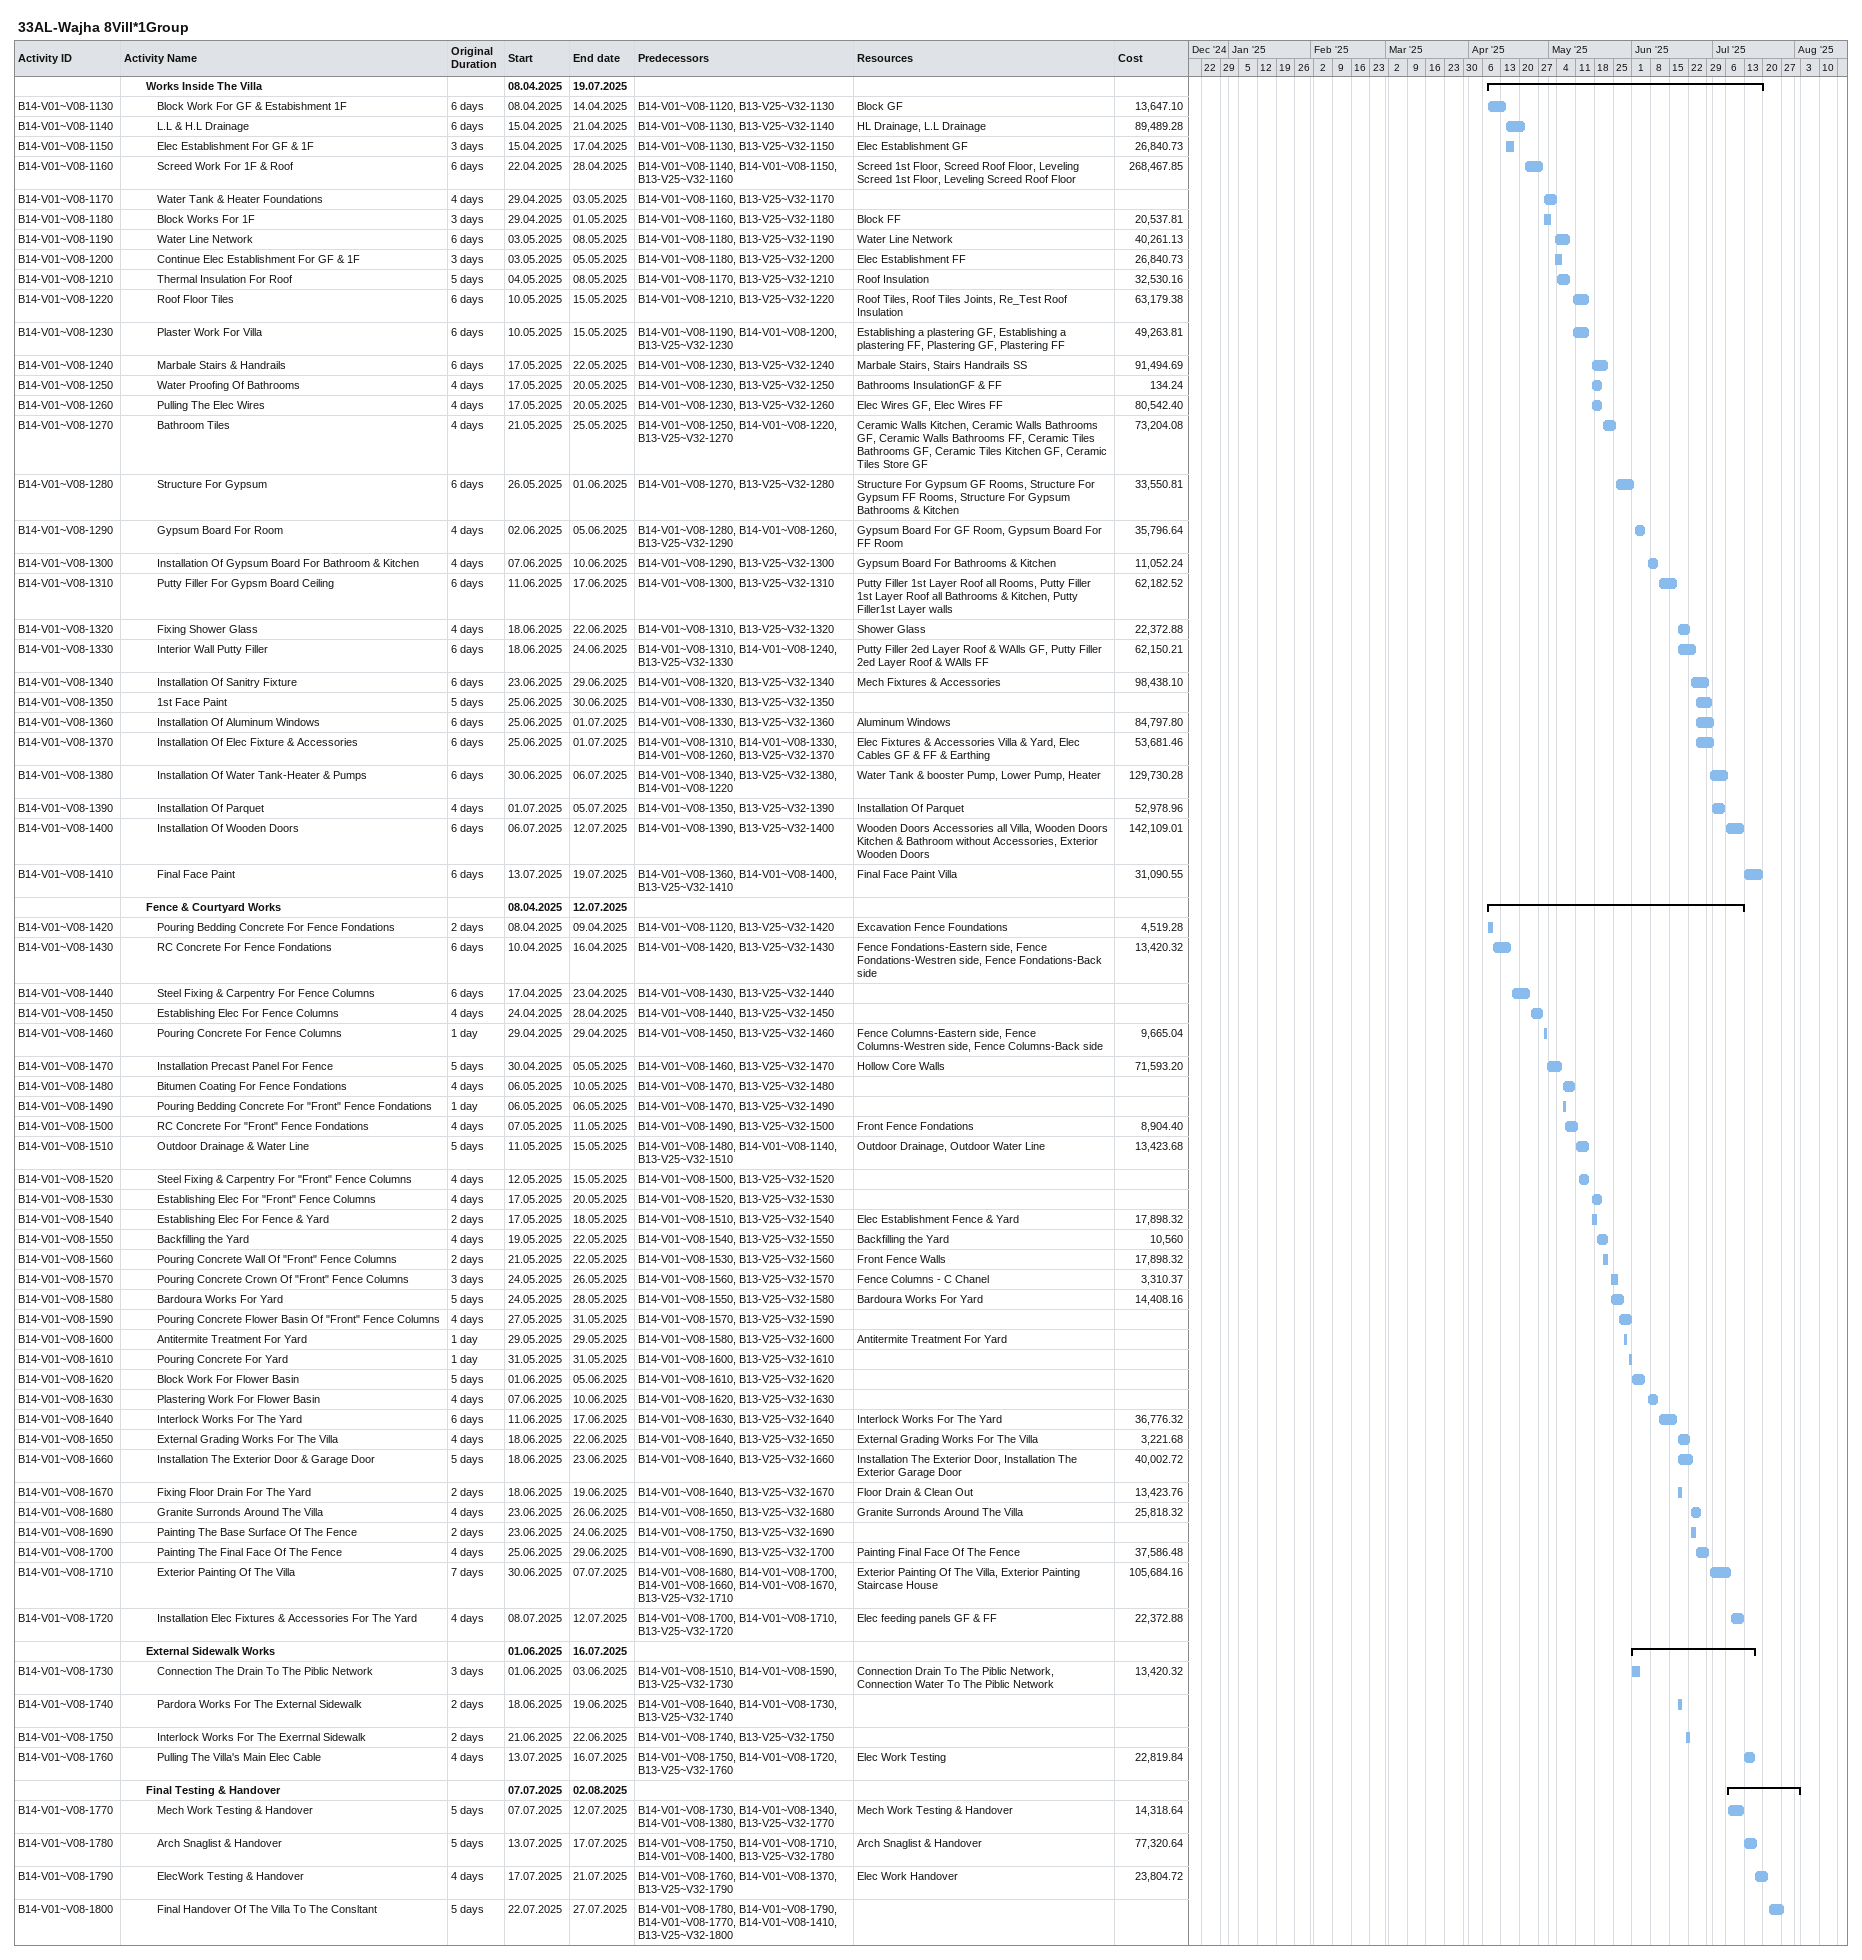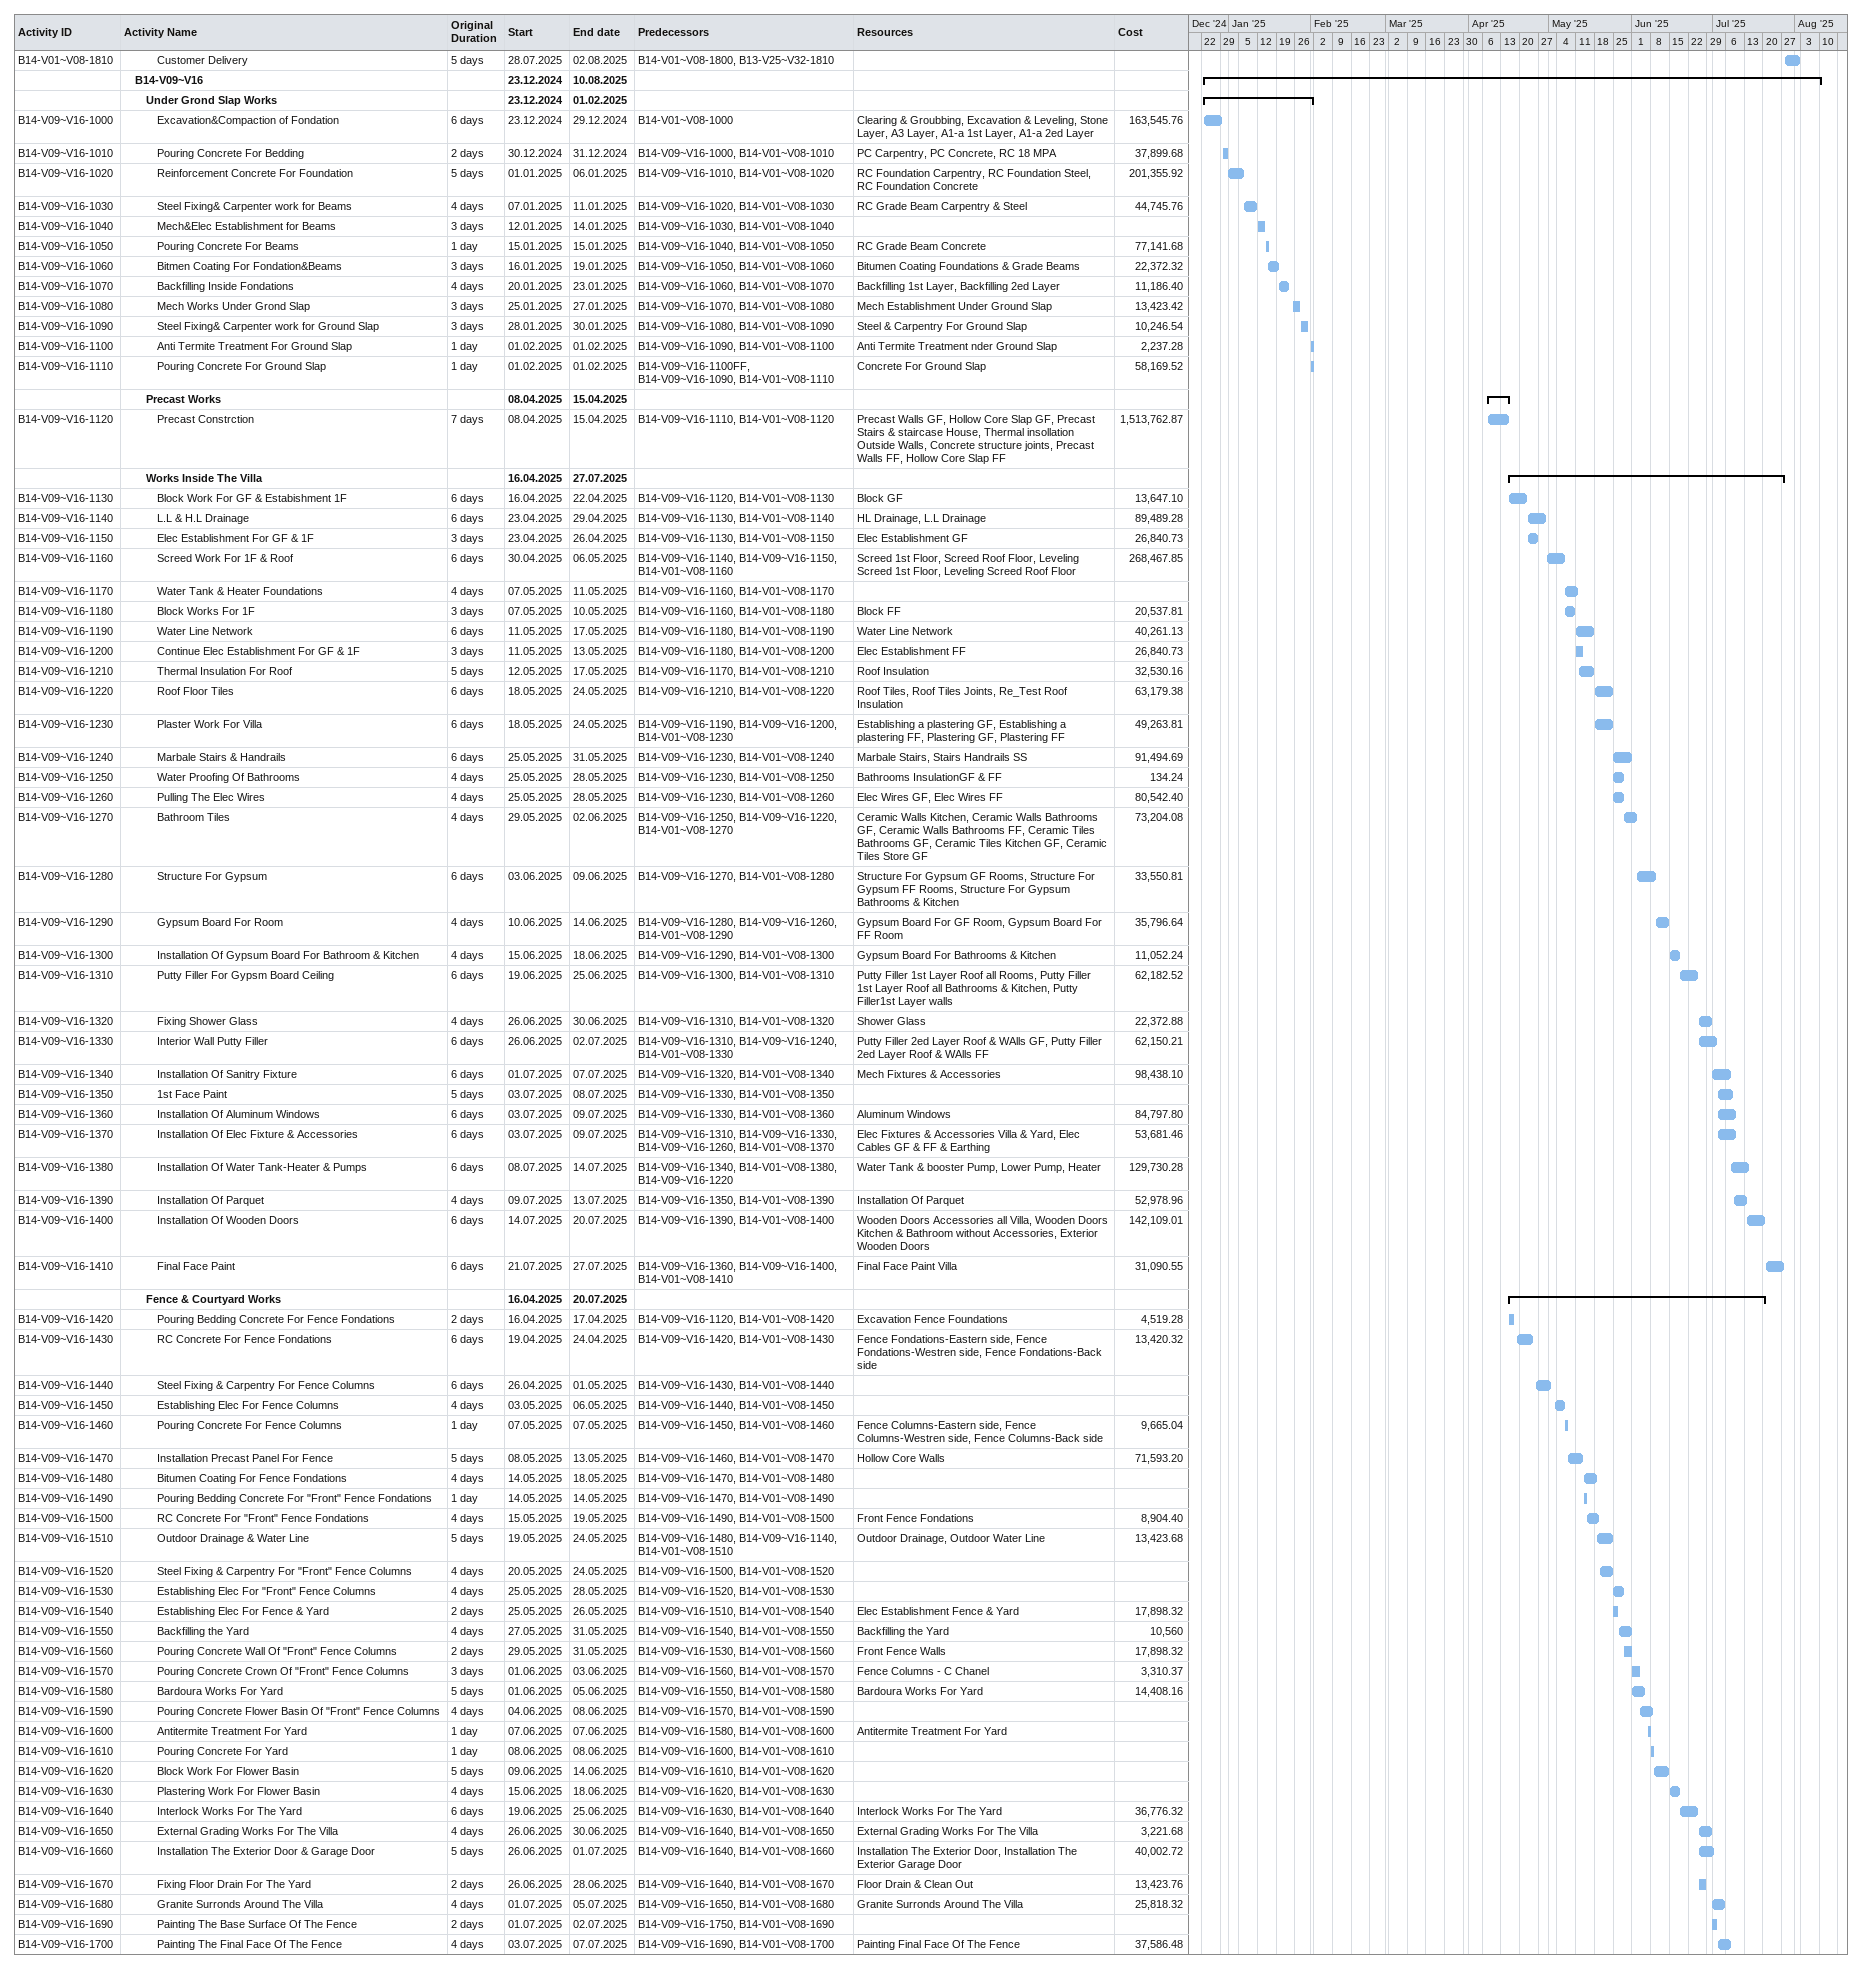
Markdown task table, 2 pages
33AL-Wajha 8Vill*1Group

| ID | Level | Task | Original duration | Start | Finish | Predecessors | Resources | Cost |
|---|---|---|---|---|---|---|---|---|
|  | 3 | **Works Inside The Villa** |  | 2025-04-08 | 2025-07-19 |  |  |  |
| B14-V01~V08-1130 | 4 | Block Work For GF & Estabishment 1F | 6d | 2025-04-08 | 2025-04-14 | B14-V01~V08-1120, B13-V25~V32-1130 | Block GF | 13647.10 |
| B14-V01~V08-1140 | 4 | L.L & H.L Drainage | 6d | 2025-04-15 | 2025-04-21 | B14-V01~V08-1130, B13-V25~V32-1140 | HL Drainage, L.L Drainage | 89489.28 |
| B14-V01~V08-1150 | 4 | Elec Establishment For GF & 1F | 3d | 2025-04-15 | 2025-04-17 | B14-V01~V08-1130, B13-V25~V32-1150 | Elec Establishment GF | 26840.73 |
| B14-V01~V08-1160 | 4 | Screed Work For 1F & Roof | 6d | 2025-04-22 | 2025-04-28 | B14-V01~V08-1140, B14-V01~V08-1150, B13-V25~V32-1160 | Screed 1st Floor, Screed Roof Floor, Leveling Screed 1st Floor, Leveling Screed Roof Floor | 268467.85 |
| B14-V01~V08-1170 | 4 | Water Tank & Heater Foundations | 4d | 2025-04-29 | 2025-05-03 | B14-V01~V08-1160, B13-V25~V32-1170 |  |  |
| B14-V01~V08-1180 | 4 | Block Works For 1F | 3d | 2025-04-29 | 2025-05-01 | B14-V01~V08-1160, B13-V25~V32-1180 | Block FF | 20537.81 |
| B14-V01~V08-1190 | 4 | Water Line Network | 6d | 2025-05-03 | 2025-05-08 | B14-V01~V08-1180, B13-V25~V32-1190 | Water Line Network | 40261.13 |
| B14-V01~V08-1200 | 4 | Continue Elec Establishment For GF & 1F | 3d | 2025-05-03 | 2025-05-05 | B14-V01~V08-1180, B13-V25~V32-1200 | Elec Establishment FF | 26840.73 |
| B14-V01~V08-1210 | 4 | Thermal Insulation For Roof | 5d | 2025-05-04 | 2025-05-08 | B14-V01~V08-1170, B13-V25~V32-1210 | Roof Insulation | 32530.16 |
| B14-V01~V08-1220 | 4 | Roof Floor Tiles | 6d | 2025-05-10 | 2025-05-15 | B14-V01~V08-1210, B13-V25~V32-1220 | Roof Tiles, Roof Tiles Joints, Re_Test Roof Insulation | 63179.38 |
| B14-V01~V08-1230 | 4 | Plaster Work For Villa | 6d | 2025-05-10 | 2025-05-15 | B14-V01~V08-1190, B14-V01~V08-1200, B13-V25~V32-1230 | Establishing a plastering GF, Establishing a plastering FF, Plastering GF, Plastering FF | 49263.81 |
| B14-V01~V08-1240 | 4 | Marbale Stairs & Handrails | 6d | 2025-05-17 | 2025-05-22 | B14-V01~V08-1230, B13-V25~V32-1240 | Marbale Stairs, Stairs Handrails SS | 91494.69 |
| B14-V01~V08-1250 | 4 | Water Proofing Of Bathrooms | 4d | 2025-05-17 | 2025-05-20 | B14-V01~V08-1230, B13-V25~V32-1250 | Bathrooms InsulationGF & FF | 134.24 |
| B14-V01~V08-1260 | 4 | Pulling The Elec Wires | 4d | 2025-05-17 | 2025-05-20 | B14-V01~V08-1230, B13-V25~V32-1260 | Elec Wires GF, Elec Wires FF | 80542.40 |
| B14-V01~V08-1270 | 4 | Bathroom Tiles | 4d | 2025-05-21 | 2025-05-25 | B14-V01~V08-1250, B14-V01~V08-1220, B13-V25~V32-1270 | Ceramic Walls Kitchen, Ceramic Walls Bathrooms GF, Ceramic Walls Bathrooms FF, Ceramic Tiles Bathrooms GF, Ceramic Tiles Kitchen GF, Ceramic Tiles Store GF | 73204.08 |
| B14-V01~V08-1280 | 4 | Structure For Gypsum | 6d | 2025-05-26 | 2025-06-01 | B14-V01~V08-1270, B13-V25~V32-1280 | Structure For Gypsum GF Rooms, Structure For Gypsum FF Rooms, Structure For Gypsum Bathrooms & Kitchen | 33550.81 |
| B14-V01~V08-1290 | 4 | Gypsum Board For Room | 4d | 2025-06-02 | 2025-06-05 | B14-V01~V08-1280, B14-V01~V08-1260, B13-V25~V32-1290 | Gypsum Board For GF Room, Gypsum Board For FF Room | 35796.64 |
| B14-V01~V08-1300 | 4 | Installation Of Gypsum Board For Bathroom & Kitchen | 4d | 2025-06-07 | 2025-06-10 | B14-V01~V08-1290, B13-V25~V32-1300 | Gypsum Board For Bathrooms & Kitchen | 11052.24 |
| B14-V01~V08-1310 | 4 | Putty Filler For Gypsm Board Ceiling | 6d | 2025-06-11 | 2025-06-17 | B14-V01~V08-1300, B13-V25~V32-1310 | Putty Filler 1st Layer Roof all Rooms, Putty Filler 1st Layer Roof all Bathrooms & Kitchen, Putty Filler1st Layer walls | 62182.52 |
| B14-V01~V08-1320 | 4 | Fixing Shower Glass | 4d | 2025-06-18 | 2025-06-22 | B14-V01~V08-1310, B13-V25~V32-1320 | Shower Glass | 22372.88 |
| B14-V01~V08-1330 | 4 | Interior Wall Putty Filler | 6d | 2025-06-18 | 2025-06-24 | B14-V01~V08-1310, B14-V01~V08-1240, B13-V25~V32-1330 | Putty Filler 2ed Layer Roof & WAlls GF, Putty Filler 2ed Layer Roof & WAlls FF | 62150.21 |
| B14-V01~V08-1340 | 4 | Installation Of Sanitry Fixture | 6d | 2025-06-23 | 2025-06-29 | B14-V01~V08-1320, B13-V25~V32-1340 | Mech Fixtures & Accessories | 98438.10 |
| B14-V01~V08-1350 | 4 | 1st Face Paint | 5d | 2025-06-25 | 2025-06-30 | B14-V01~V08-1330, B13-V25~V32-1350 |  |  |
| B14-V01~V08-1360 | 4 | Installation Of Aluminum Windows | 6d | 2025-06-25 | 2025-07-01 | B14-V01~V08-1330, B13-V25~V32-1360 | Aluminum Windows | 84797.80 |
| B14-V01~V08-1370 | 4 | Installation Of Elec Fixture & Accessories | 6d | 2025-06-25 | 2025-07-01 | B14-V01~V08-1310, B14-V01~V08-1330, B14-V01~V08-1260, B13-V25~V32-1370 | Elec Fixtures & Accessories Villa & Yard, Elec Cables GF & FF & Earthing | 53681.46 |
| B14-V01~V08-1380 | 4 | Installation Of Water Tank-Heater & Pumps | 6d | 2025-06-30 | 2025-07-06 | B14-V01~V08-1340, B13-V25~V32-1380, B14-V01~V08-1220 | Water Tank & booster Pump, Lower Pump, Heater | 129730.28 |
| B14-V01~V08-1390 | 4 | Installation Of Parquet | 4d | 2025-07-01 | 2025-07-05 | B14-V01~V08-1350, B13-V25~V32-1390 | Installation Of Parquet | 52978.96 |
| B14-V01~V08-1400 | 4 | Installation Of Wooden Doors | 6d | 2025-07-06 | 2025-07-12 | B14-V01~V08-1390, B13-V25~V32-1400 | Wooden Doors Accessories all Villa, Wooden Doors Kitchen & Bathroom without Accessories, Exterior Wooden Doors | 142109.01 |
| B14-V01~V08-1410 | 4 | Final Face Paint | 6d | 2025-07-13 | 2025-07-19 | B14-V01~V08-1360, B14-V01~V08-1400, B13-V25~V32-1410 | Final Face Paint Villa | 31090.55 |
|  | 3 | **Fence & Courtyard Works** |  | 2025-04-08 | 2025-07-12 |  |  |  |
| B14-V01~V08-1420 | 4 | Pouring Bedding Concrete For Fence Fondations | 2d | 2025-04-08 | 2025-04-09 | B14-V01~V08-1120, B13-V25~V32-1420 | Excavation Fence Foundations | 4519.28 |
| B14-V01~V08-1430 | 4 | RC Concrete For Fence Fondations | 6d | 2025-04-10 | 2025-04-16 | B14-V01~V08-1420, B13-V25~V32-1430 | Fence Fondations-Eastern side, Fence Fondations-Westren side, Fence Fondations-Back side | 13420.32 |
| B14-V01~V08-1440 | 4 | Steel Fixing & Carpentry For Fence Columns | 6d | 2025-04-17 | 2025-04-23 | B14-V01~V08-1430, B13-V25~V32-1440 |  |  |
| B14-V01~V08-1450 | 4 | Establishing Elec For Fence Columns | 4d | 2025-04-24 | 2025-04-28 | B14-V01~V08-1440, B13-V25~V32-1450 |  |  |
| B14-V01~V08-1460 | 4 | Pouring Concrete For Fence Columns | 1d | 2025-04-29 | 2025-04-29 | B14-V01~V08-1450, B13-V25~V32-1460 | Fence Columns-Eastern side, Fence Columns-Westren side, Fence Columns-Back side | 9665.04 |
| B14-V01~V08-1470 | 4 | Installation Precast Panel For Fence | 5d | 2025-04-30 | 2025-05-05 | B14-V01~V08-1460, B13-V25~V32-1470 | Hollow Core Walls | 71593.20 |
| B14-V01~V08-1480 | 4 | Bitumen Coating For Fence Fondations | 4d | 2025-05-06 | 2025-05-10 | B14-V01~V08-1470, B13-V25~V32-1480 |  |  |
| B14-V01~V08-1490 | 4 | Pouring Bedding Concrete For "Front" Fence Fondations | 1d | 2025-05-06 | 2025-05-06 | B14-V01~V08-1470, B13-V25~V32-1490 |  |  |
| B14-V01~V08-1500 | 4 | RC Concrete For "Front" Fence Fondations | 4d | 2025-05-07 | 2025-05-11 | B14-V01~V08-1490, B13-V25~V32-1500 | Front Fence Fondations | 8904.40 |
| B14-V01~V08-1510 | 4 | Outdoor Drainage & Water Line | 5d | 2025-05-11 | 2025-05-15 | B14-V01~V08-1480, B14-V01~V08-1140, B13-V25~V32-1510 | Outdoor Drainage, Outdoor Water Line | 13423.68 |
| B14-V01~V08-1520 | 4 | Steel Fixing & Carpentry For "Front" Fence Columns | 4d | 2025-05-12 | 2025-05-15 | B14-V01~V08-1500, B13-V25~V32-1520 |  |  |
| B14-V01~V08-1530 | 4 | Establishing Elec For "Front" Fence Columns | 4d | 2025-05-17 | 2025-05-20 | B14-V01~V08-1520, B13-V25~V32-1530 |  |  |
| B14-V01~V08-1540 | 4 | Establishing Elec For Fence & Yard | 2d | 2025-05-17 | 2025-05-18 | B14-V01~V08-1510, B13-V25~V32-1540 | Elec Establishment Fence & Yard | 17898.32 |
| B14-V01~V08-1550 | 4 | Backfilling the Yard | 4d | 2025-05-19 | 2025-05-22 | B14-V01~V08-1540, B13-V25~V32-1550 | Backfilling the Yard | 10560 |
| B14-V01~V08-1560 | 4 | Pouring Concrete Wall Of "Front" Fence Columns | 2d | 2025-05-21 | 2025-05-22 | B14-V01~V08-1530, B13-V25~V32-1560 | Front Fence Walls | 17898.32 |
| B14-V01~V08-1570 | 4 | Pouring Concrete Crown Of "Front" Fence Columns | 3d | 2025-05-24 | 2025-05-26 | B14-V01~V08-1560, B13-V25~V32-1570 | Fence Columns - C Chanel | 3310.37 |
| B14-V01~V08-1580 | 4 | Bardoura Works For Yard | 5d | 2025-05-24 | 2025-05-28 | B14-V01~V08-1550, B13-V25~V32-1580 | Bardoura Works For Yard | 14408.16 |
| B14-V01~V08-1590 | 4 | Pouring Concrete Flower Basin Of "Front" Fence Columns | 4d | 2025-05-27 | 2025-05-31 | B14-V01~V08-1570, B13-V25~V32-1590 |  |  |
| B14-V01~V08-1600 | 4 | Antitermite Treatment For Yard | 1d | 2025-05-29 | 2025-05-29 | B14-V01~V08-1580, B13-V25~V32-1600 | Antitermite Treatment For Yard |  |
| B14-V01~V08-1610 | 4 | Pouring Concrete For Yard | 1d | 2025-05-31 | 2025-05-31 | B14-V01~V08-1600, B13-V25~V32-1610 |  |  |
| B14-V01~V08-1620 | 4 | Block Work For Flower Basin | 5d | 2025-06-01 | 2025-06-05 | B14-V01~V08-1610, B13-V25~V32-1620 |  |  |
| B14-V01~V08-1630 | 4 | Plastering Work For Flower Basin | 4d | 2025-06-07 | 2025-06-10 | B14-V01~V08-1620, B13-V25~V32-1630 |  |  |
| B14-V01~V08-1640 | 4 | Interlock Works For The Yard | 6d | 2025-06-11 | 2025-06-17 | B14-V01~V08-1630, B13-V25~V32-1640 | Interlock Works For The Yard | 36776.32 |
| B14-V01~V08-1650 | 4 | External Grading Works For The Villa | 4d | 2025-06-18 | 2025-06-22 | B14-V01~V08-1640, B13-V25~V32-1650 | External Grading Works For The Villa | 3221.68 |
| B14-V01~V08-1660 | 4 | Installation The Exterior Door & Garage Door | 5d | 2025-06-18 | 2025-06-23 | B14-V01~V08-1640, B13-V25~V32-1660 | Installation The Exterior Door, Installation The Exterior Garage Door | 40002.72 |
| B14-V01~V08-1670 | 4 | Fixing Floor Drain For The Yard | 2d | 2025-06-18 | 2025-06-19 | B14-V01~V08-1640, B13-V25~V32-1670 | Floor Drain & Clean Out | 13423.76 |
| B14-V01~V08-1680 | 4 | Granite Surronds Around The Villa | 4d | 2025-06-23 | 2025-06-26 | B14-V01~V08-1650, B13-V25~V32-1680 | Granite Surronds Around The Villa | 25818.32 |
| B14-V01~V08-1690 | 4 | Painting The Base Surface Of The Fence | 2d | 2025-06-23 | 2025-06-24 | B14-V01~V08-1750, B13-V25~V32-1690 |  |  |
| B14-V01~V08-1700 | 4 | Painting The Final Face Of The Fence | 4d | 2025-06-25 | 2025-06-29 | B14-V01~V08-1690, B13-V25~V32-1700 | Painting Final Face Of The Fence | 37586.48 |
| B14-V01~V08-1710 | 4 | Exterior Painting Of The Villa | 7d | 2025-06-30 | 2025-07-07 | B14-V01~V08-1680, B14-V01~V08-1700, B14-V01~V08-1660, B14-V01~V08-1670, B13-V25~V32-1710 | Exterior Painting Of The Villa, Exterior Painting Staircase House | 105684.16 |
| B14-V01~V08-1720 | 4 | Installation Elec Fixtures & Accessories For The Yard | 4d | 2025-07-08 | 2025-07-12 | B14-V01~V08-1700, B14-V01~V08-1710, B13-V25~V32-1720 | Elec feeding panels GF & FF | 22372.88 |
|  | 3 | **External Sidewalk Works** |  | 2025-06-01 | 2025-07-16 |  |  |  |
| B14-V01~V08-1730 | 4 | Connection The Drain To The Piblic Network | 3d | 2025-06-01 | 2025-06-03 | B14-V01~V08-1510, B14-V01~V08-1590, B13-V25~V32-1730 | Connection Drain To The Piblic Network, Connection Water To The Piblic Network | 13420.32 |
| B14-V01~V08-1740 | 4 | Pardora Works For The External Sidewalk | 2d | 2025-06-18 | 2025-06-19 | B14-V01~V08-1640, B14-V01~V08-1730, B13-V25~V32-1740 |  |  |
| B14-V01~V08-1750 | 4 | Interlock Works For The Exerrnal Sidewalk | 2d | 2025-06-21 | 2025-06-22 | B14-V01~V08-1740, B13-V25~V32-1750 |  |  |
| B14-V01~V08-1760 | 4 | Pulling The Villa's Main Elec Cable | 4d | 2025-07-13 | 2025-07-16 | B14-V01~V08-1750, B14-V01~V08-1720, B13-V25~V32-1760 | Elec Work Testing | 22819.84 |
|  | 3 | **Final Testing & Handover** |  | 2025-07-07 | 2025-08-02 |  |  |  |
| B14-V01~V08-1770 | 4 | Mech Work Testing & Handover | 5d | 2025-07-07 | 2025-07-12 | B14-V01~V08-1730, B14-V01~V08-1340, B14-V01~V08-1380, B13-V25~V32-1770 | Mech Work Testing & Handover | 14318.64 |
| B14-V01~V08-1780 | 4 | Arch Snaglist & Handover | 5d | 2025-07-13 | 2025-07-17 | B14-V01~V08-1750, B14-V01~V08-1710, B14-V01~V08-1400, B13-V25~V32-1780 | Arch Snaglist & Handover | 77320.64 |
| B14-V01~V08-1790 | 4 | ElecWork Testing & Handover | 4d | 2025-07-17 | 2025-07-21 | B14-V01~V08-1760, B14-V01~V08-1370, B13-V25~V32-1790 | Elec Work Handover | 23804.72 |
| B14-V01~V08-1800 | 4 | Final Handover Of The Villa To The Consltant | 5d | 2025-07-22 | 2025-07-27 | B14-V01~V08-1780, B14-V01~V08-1790, B14-V01~V08-1770, B14-V01~V08-1410, B13-V25~V32-1800 |  |  |
| B14-V01~V08-1810 | 4 | Customer Delivery | 5d | 2025-07-28 | 2025-08-02 | B14-V01~V08-1800, B13-V25~V32-1810 |  |  |
|  | 2 | **B14-V09~V16** |  | 2024-12-23 | 2025-08-10 |  |  |  |
|  | 3 | **Under Grond Slap Works** |  | 2024-12-23 | 2025-02-01 |  |  |  |
| B14-V09~V16-1000 | 4 | Excavation&Compaction of Fondation | 6d | 2024-12-23 | 2024-12-29 | B14-V01~V08-1000 | Clearing & Groubbing, Excavation & Leveling, Stone Layer, A3 Layer, A1-a 1st Layer, A1-a 2ed Layer | 163545.76 |
| B14-V09~V16-1010 | 4 | Pouring Concrete For Bedding | 2d | 2024-12-30 | 2024-12-31 | B14-V09~V16-1000, B14-V01~V08-1010 | PC Carpentry, PC Concrete, RC 18 MPA | 37899.68 |
| B14-V09~V16-1020 | 4 | Reinforcement Concrete For Foundation | 5d | 2025-01-01 | 2025-01-06 | B14-V09~V16-1010, B14-V01~V08-1020 | RC Foundation Carpentry, RC Foundation Steel, RC Foundation Concrete | 201355.92 |
| B14-V09~V16-1030 | 4 | Steel Fixing& Carpenter work for Beams | 4d | 2025-01-07 | 2025-01-11 | B14-V09~V16-1020, B14-V01~V08-1030 | RC Grade Beam Carpentry & Steel | 44745.76 |
| B14-V09~V16-1040 | 4 | Mech&Elec Establishment for Beams | 3d | 2025-01-12 | 2025-01-14 | B14-V09~V16-1030, B14-V01~V08-1040 |  |  |
| B14-V09~V16-1050 | 4 | Pouring Concrete For Beams | 1d | 2025-01-15 | 2025-01-15 | B14-V09~V16-1040, B14-V01~V08-1050 | RC Grade Beam Concrete | 77141.68 |
| B14-V09~V16-1060 | 4 | Bitmen Coating For Fondation&Beams | 3d | 2025-01-16 | 2025-01-19 | B14-V09~V16-1050, B14-V01~V08-1060 | Bitumen Coating Foundations & Grade Beams | 22372.32 |
| B14-V09~V16-1070 | 4 | Backfilling Inside Fondations | 4d | 2025-01-20 | 2025-01-23 | B14-V09~V16-1060, B14-V01~V08-1070 | Backfilling 1st Layer, Backfilling 2ed Layer | 11186.40 |
| B14-V09~V16-1080 | 4 | Mech Works Under Grond Slap | 3d | 2025-01-25 | 2025-01-27 | B14-V09~V16-1070, B14-V01~V08-1080 | Mech Establishment Under Ground Slap | 13423.42 |
| B14-V09~V16-1090 | 4 | Steel Fixing& Carpenter work for Ground Slap | 3d | 2025-01-28 | 2025-01-30 | B14-V09~V16-1080, B14-V01~V08-1090 | Steel & Carpentry For Ground Slap | 10246.54 |
| B14-V09~V16-1100 | 4 | Anti Termite Treatment For Ground Slap | 1d | 2025-02-01 | 2025-02-01 | B14-V09~V16-1090, B14-V01~V08-1100 | Anti Termite Treatment nder Ground Slap | 2237.28 |
| B14-V09~V16-1110 | 4 | Pouring Concrete For Ground Slap | 1d | 2025-02-01 | 2025-02-01 | B14-V09~V16-1100FF, B14-V09~V16-1090, B14-V01~V08-1110 | Concrete For Ground Slap | 58169.52 |
|  | 3 | **Precast Works** |  | 2025-04-08 | 2025-04-15 |  |  |  |
| B14-V09~V16-1120 | 4 | Precast Constrction | 7d | 2025-04-08 | 2025-04-15 | B14-V09~V16-1110, B14-V01~V08-1120 | Precast Walls GF, Hollow Core Slap GF, Precast Stairs & staircase House, Thermal insollation Outside Walls, Concrete structure joints, Precast Walls FF, Hollow Core Slap FF | 1513762.87 |
|  | 3 | **Works Inside The Villa** |  | 2025-04-16 | 2025-07-27 |  |  |  |
| B14-V09~V16-1130 | 4 | Block Work For GF & Estabishment 1F | 6d | 2025-04-16 | 2025-04-22 | B14-V09~V16-1120, B14-V01~V08-1130 | Block GF | 13647.10 |
| B14-V09~V16-1140 | 4 | L.L & H.L Drainage | 6d | 2025-04-23 | 2025-04-29 | B14-V09~V16-1130, B14-V01~V08-1140 | HL Drainage, L.L Drainage | 89489.28 |
| B14-V09~V16-1150 | 4 | Elec Establishment For GF & 1F | 3d | 2025-04-23 | 2025-04-26 | B14-V09~V16-1130, B14-V01~V08-1150 | Elec Establishment GF | 26840.73 |
| B14-V09~V16-1160 | 4 | Screed Work For 1F & Roof | 6d | 2025-04-30 | 2025-05-06 | B14-V09~V16-1140, B14-V09~V16-1150, B14-V01~V08-1160 | Screed 1st Floor, Screed Roof Floor, Leveling Screed 1st Floor, Leveling Screed Roof Floor | 268467.85 |
| B14-V09~V16-1170 | 4 | Water Tank & Heater Foundations | 4d | 2025-05-07 | 2025-05-11 | B14-V09~V16-1160, B14-V01~V08-1170 |  |  |
| B14-V09~V16-1180 | 4 | Block Works For 1F | 3d | 2025-05-07 | 2025-05-10 | B14-V09~V16-1160, B14-V01~V08-1180 | Block FF | 20537.81 |
| B14-V09~V16-1190 | 4 | Water Line Network | 6d | 2025-05-11 | 2025-05-17 | B14-V09~V16-1180, B14-V01~V08-1190 | Water Line Network | 40261.13 |
| B14-V09~V16-1200 | 4 | Continue Elec Establishment For GF & 1F | 3d | 2025-05-11 | 2025-05-13 | B14-V09~V16-1180, B14-V01~V08-1200 | Elec Establishment FF | 26840.73 |
| B14-V09~V16-1210 | 4 | Thermal Insulation For Roof | 5d | 2025-05-12 | 2025-05-17 | B14-V09~V16-1170, B14-V01~V08-1210 | Roof Insulation | 32530.16 |
| B14-V09~V16-1220 | 4 | Roof Floor Tiles | 6d | 2025-05-18 | 2025-05-24 | B14-V09~V16-1210, B14-V01~V08-1220 | Roof Tiles, Roof Tiles Joints, Re_Test Roof Insulation | 63179.38 |
| B14-V09~V16-1230 | 4 | Plaster Work For Villa | 6d | 2025-05-18 | 2025-05-24 | B14-V09~V16-1190, B14-V09~V16-1200, B14-V01~V08-1230 | Establishing a plastering GF, Establishing a plastering FF, Plastering GF, Plastering FF | 49263.81 |
| B14-V09~V16-1240 | 4 | Marbale Stairs & Handrails | 6d | 2025-05-25 | 2025-05-31 | B14-V09~V16-1230, B14-V01~V08-1240 | Marbale Stairs, Stairs Handrails SS | 91494.69 |
| B14-V09~V16-1250 | 4 | Water Proofing Of Bathrooms | 4d | 2025-05-25 | 2025-05-28 | B14-V09~V16-1230, B14-V01~V08-1250 | Bathrooms InsulationGF & FF | 134.24 |
| B14-V09~V16-1260 | 4 | Pulling The Elec Wires | 4d | 2025-05-25 | 2025-05-28 | B14-V09~V16-1230, B14-V01~V08-1260 | Elec Wires GF, Elec Wires FF | 80542.40 |
| B14-V09~V16-1270 | 4 | Bathroom Tiles | 4d | 2025-05-29 | 2025-06-02 | B14-V09~V16-1250, B14-V09~V16-1220, B14-V01~V08-1270 | Ceramic Walls Kitchen, Ceramic Walls Bathrooms GF, Ceramic Walls Bathrooms FF, Ceramic Tiles Bathrooms GF, Ceramic Tiles Kitchen GF, Ceramic Tiles Store GF | 73204.08 |
| B14-V09~V16-1280 | 4 | Structure For Gypsum | 6d | 2025-06-03 | 2025-06-09 | B14-V09~V16-1270, B14-V01~V08-1280 | Structure For Gypsum GF Rooms, Structure For Gypsum FF Rooms, Structure For Gypsum Bathrooms & Kitchen | 33550.81 |
| B14-V09~V16-1290 | 4 | Gypsum Board For Room | 4d | 2025-06-10 | 2025-06-14 | B14-V09~V16-1280, B14-V09~V16-1260, B14-V01~V08-1290 | Gypsum Board For GF Room, Gypsum Board For FF Room | 35796.64 |
| B14-V09~V16-1300 | 4 | Installation Of Gypsum Board For Bathroom & Kitchen | 4d | 2025-06-15 | 2025-06-18 | B14-V09~V16-1290, B14-V01~V08-1300 | Gypsum Board For Bathrooms & Kitchen | 11052.24 |
| B14-V09~V16-1310 | 4 | Putty Filler For Gypsm Board Ceiling | 6d | 2025-06-19 | 2025-06-25 | B14-V09~V16-1300, B14-V01~V08-1310 | Putty Filler 1st Layer Roof all Rooms, Putty Filler 1st Layer Roof all Bathrooms & Kitchen, Putty Filler1st Layer walls | 62182.52 |
| B14-V09~V16-1320 | 4 | Fixing Shower Glass | 4d | 2025-06-26 | 2025-06-30 | B14-V09~V16-1310, B14-V01~V08-1320 | Shower Glass | 22372.88 |
| B14-V09~V16-1330 | 4 | Interior Wall Putty Filler | 6d | 2025-06-26 | 2025-07-02 | B14-V09~V16-1310, B14-V09~V16-1240, B14-V01~V08-1330 | Putty Filler 2ed Layer Roof & WAlls GF, Putty Filler 2ed Layer Roof & WAlls FF | 62150.21 |
| B14-V09~V16-1340 | 4 | Installation Of Sanitry Fixture | 6d | 2025-07-01 | 2025-07-07 | B14-V09~V16-1320, B14-V01~V08-1340 | Mech Fixtures & Accessories | 98438.10 |
| B14-V09~V16-1350 | 4 | 1st Face Paint | 5d | 2025-07-03 | 2025-07-08 | B14-V09~V16-1330, B14-V01~V08-1350 |  |  |
| B14-V09~V16-1360 | 4 | Installation Of Aluminum Windows | 6d | 2025-07-03 | 2025-07-09 | B14-V09~V16-1330, B14-V01~V08-1360 | Aluminum Windows | 84797.80 |
| B14-V09~V16-1370 | 4 | Installation Of Elec Fixture & Accessories | 6d | 2025-07-03 | 2025-07-09 | B14-V09~V16-1310, B14-V09~V16-1330, B14-V09~V16-1260, B14-V01~V08-1370 | Elec Fixtures & Accessories Villa & Yard, Elec Cables GF & FF & Earthing | 53681.46 |
| B14-V09~V16-1380 | 4 | Installation Of Water Tank-Heater & Pumps | 6d | 2025-07-08 | 2025-07-14 | B14-V09~V16-1340, B14-V01~V08-1380, B14-V09~V16-1220 | Water Tank & booster Pump, Lower Pump, Heater | 129730.28 |
| B14-V09~V16-1390 | 4 | Installation Of Parquet | 4d | 2025-07-09 | 2025-07-13 | B14-V09~V16-1350, B14-V01~V08-1390 | Installation Of Parquet | 52978.96 |
| B14-V09~V16-1400 | 4 | Installation Of Wooden Doors | 6d | 2025-07-14 | 2025-07-20 | B14-V09~V16-1390, B14-V01~V08-1400 | Wooden Doors Accessories all Villa, Wooden Doors Kitchen & Bathroom without Accessories, Exterior Wooden Doors | 142109.01 |
| B14-V09~V16-1410 | 4 | Final Face Paint | 6d | 2025-07-21 | 2025-07-27 | B14-V09~V16-1360, B14-V09~V16-1400, B14-V01~V08-1410 | Final Face Paint Villa | 31090.55 |
|  | 3 | **Fence & Courtyard Works** |  | 2025-04-16 | 2025-07-20 |  |  |  |
| B14-V09~V16-1420 | 4 | Pouring Bedding Concrete For Fence Fondations | 2d | 2025-04-16 | 2025-04-17 | B14-V09~V16-1120, B14-V01~V08-1420 | Excavation Fence Foundations | 4519.28 |
| B14-V09~V16-1430 | 4 | RC Concrete For Fence Fondations | 6d | 2025-04-19 | 2025-04-24 | B14-V09~V16-1420, B14-V01~V08-1430 | Fence Fondations-Eastern side, Fence Fondations-Westren side, Fence Fondations-Back side | 13420.32 |
| B14-V09~V16-1440 | 4 | Steel Fixing & Carpentry For Fence Columns | 6d | 2025-04-26 | 2025-05-01 | B14-V09~V16-1430, B14-V01~V08-1440 |  |  |
| B14-V09~V16-1450 | 4 | Establishing Elec For Fence Columns | 4d | 2025-05-03 | 2025-05-06 | B14-V09~V16-1440, B14-V01~V08-1450 |  |  |
| B14-V09~V16-1460 | 4 | Pouring Concrete For Fence Columns | 1d | 2025-05-07 | 2025-05-07 | B14-V09~V16-1450, B14-V01~V08-1460 | Fence Columns-Eastern side, Fence Columns-Westren side, Fence Columns-Back side | 9665.04 |
| B14-V09~V16-1470 | 4 | Installation Precast Panel For Fence | 5d | 2025-05-08 | 2025-05-13 | B14-V09~V16-1460, B14-V01~V08-1470 | Hollow Core Walls | 71593.20 |
| B14-V09~V16-1480 | 4 | Bitumen Coating For Fence Fondations | 4d | 2025-05-14 | 2025-05-18 | B14-V09~V16-1470, B14-V01~V08-1480 |  |  |
| B14-V09~V16-1490 | 4 | Pouring Bedding Concrete For "Front" Fence Fondations | 1d | 2025-05-14 | 2025-05-14 | B14-V09~V16-1470, B14-V01~V08-1490 |  |  |
| B14-V09~V16-1500 | 4 | RC Concrete For "Front" Fence Fondations | 4d | 2025-05-15 | 2025-05-19 | B14-V09~V16-1490, B14-V01~V08-1500 | Front Fence Fondations | 8904.40 |
| B14-V09~V16-1510 | 4 | Outdoor Drainage & Water Line | 5d | 2025-05-19 | 2025-05-24 | B14-V09~V16-1480, B14-V09~V16-1140, B14-V01~V08-1510 | Outdoor Drainage, Outdoor Water Line | 13423.68 |
| B14-V09~V16-1520 | 4 | Steel Fixing & Carpentry For "Front" Fence Columns | 4d | 2025-05-20 | 2025-05-24 | B14-V09~V16-1500, B14-V01~V08-1520 |  |  |
| B14-V09~V16-1530 | 4 | Establishing Elec For "Front" Fence Columns | 4d | 2025-05-25 | 2025-05-28 | B14-V09~V16-1520, B14-V01~V08-1530 |  |  |
| B14-V09~V16-1540 | 4 | Establishing Elec For Fence & Yard | 2d | 2025-05-25 | 2025-05-26 | B14-V09~V16-1510, B14-V01~V08-1540 | Elec Establishment Fence & Yard | 17898.32 |
| B14-V09~V16-1550 | 4 | Backfilling the Yard | 4d | 2025-05-27 | 2025-05-31 | B14-V09~V16-1540, B14-V01~V08-1550 | Backfilling the Yard | 10560 |
| B14-V09~V16-1560 | 4 | Pouring Concrete Wall Of "Front" Fence Columns | 2d | 2025-05-29 | 2025-05-31 | B14-V09~V16-1530, B14-V01~V08-1560 | Front Fence Walls | 17898.32 |
| B14-V09~V16-1570 | 4 | Pouring Concrete Crown Of "Front" Fence Columns | 3d | 2025-06-01 | 2025-06-03 | B14-V09~V16-1560, B14-V01~V08-1570 | Fence Columns - C Chanel | 3310.37 |
| B14-V09~V16-1580 | 4 | Bardoura Works For Yard | 5d | 2025-06-01 | 2025-06-05 | B14-V09~V16-1550, B14-V01~V08-1580 | Bardoura Works For Yard | 14408.16 |
| B14-V09~V16-1590 | 4 | Pouring Concrete Flower Basin Of "Front" Fence Columns | 4d | 2025-06-04 | 2025-06-08 | B14-V09~V16-1570, B14-V01~V08-1590 |  |  |
| B14-V09~V16-1600 | 4 | Antitermite Treatment For Yard | 1d | 2025-06-07 | 2025-06-07 | B14-V09~V16-1580, B14-V01~V08-1600 | Antitermite Treatment For Yard |  |
| B14-V09~V16-1610 | 4 | Pouring Concrete For Yard | 1d | 2025-06-08 | 2025-06-08 | B14-V09~V16-1600, B14-V01~V08-1610 |  |  |
| B14-V09~V16-1620 | 4 | Block Work For Flower Basin | 5d | 2025-06-09 | 2025-06-14 | B14-V09~V16-1610, B14-V01~V08-1620 |  |  |
| B14-V09~V16-1630 | 4 | Plastering Work For Flower Basin | 4d | 2025-06-15 | 2025-06-18 | B14-V09~V16-1620, B14-V01~V08-1630 |  |  |
| B14-V09~V16-1640 | 4 | Interlock Works For The Yard | 6d | 2025-06-19 | 2025-06-25 | B14-V09~V16-1630, B14-V01~V08-1640 | Interlock Works For The Yard | 36776.32 |
| B14-V09~V16-1650 | 4 | External Grading Works For The Villa | 4d | 2025-06-26 | 2025-06-30 | B14-V09~V16-1640, B14-V01~V08-1650 | External Grading Works For The Villa | 3221.68 |
| B14-V09~V16-1660 | 4 | Installation The Exterior Door & Garage Door | 5d | 2025-06-26 | 2025-07-01 | B14-V09~V16-1640, B14-V01~V08-1660 | Installation The Exterior Door, Installation The Exterior Garage Door | 40002.72 |
| B14-V09~V16-1670 | 4 | Fixing Floor Drain For The Yard | 2d | 2025-06-26 | 2025-06-28 | B14-V09~V16-1640, B14-V01~V08-1670 | Floor Drain & Clean Out | 13423.76 |
| B14-V09~V16-1680 | 4 | Granite Surronds Around The Villa | 4d | 2025-07-01 | 2025-07-05 | B14-V09~V16-1650, B14-V01~V08-1680 | Granite Surronds Around The Villa | 25818.32 |
| B14-V09~V16-1690 | 4 | Painting The Base Surface Of The Fence | 2d | 2025-07-01 | 2025-07-02 | B14-V09~V16-1750, B14-V01~V08-1690 |  |  |
| B14-V09~V16-1700 | 4 | Painting The Final Face Of The Fence | 4d | 2025-07-03 | 2025-07-07 | B14-V09~V16-1690, B14-V01~V08-1700 | Painting Final Face Of The Fence | 37586.48 |
